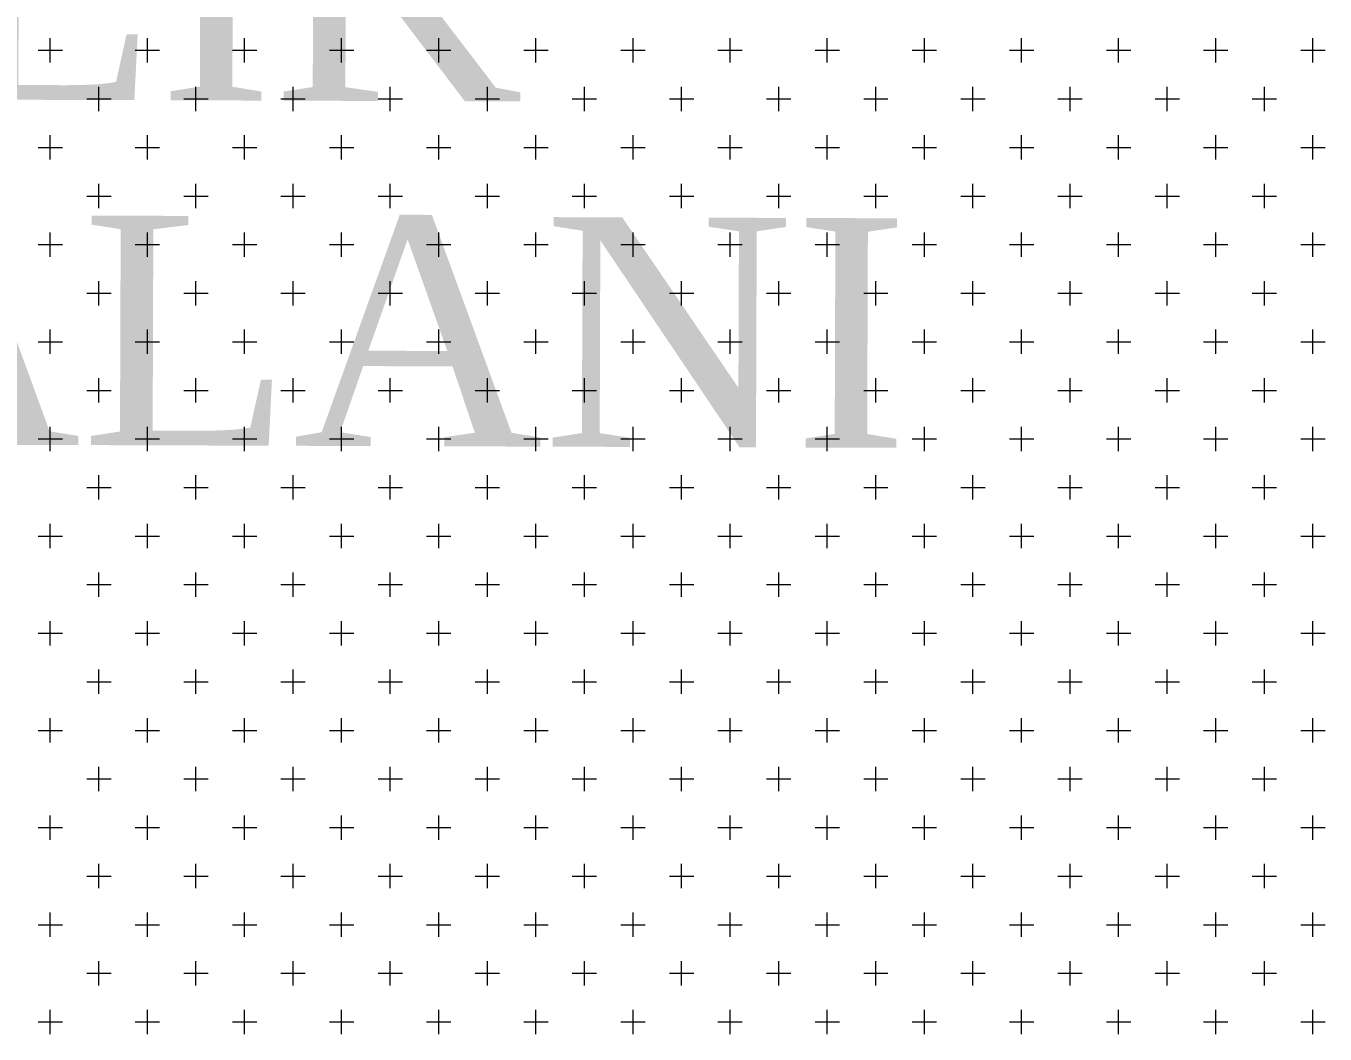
# Model space of a CAD drawing. Header units: metres. Extents: x 476631 to 477421, y 4483749 to 4484052.
# Drawn here: x 477110.9 to 477127.89, y 4483911.37 to 4483924.55 of the extents above; entities that cross this region are included whole.
import ezdxf

# ---------------------------------------------------------------- set-up
doc = ezdxf.new("R2010")
doc.units = ezdxf.units.M
doc.layers.add('PL_SAĞLIK', color=150, linetype='Continuous', lineweight=0)
doc.layers.add('SM_SEMBOL', color=18, linetype='Continuous', lineweight=0)
doc.styles.get("Standard").update_dxf_attribs({"font": 'TimesNewRoman.ttf'})

msp = doc.modelspace()

# ---------------------------------------------------------------- linework, layer by layer
at = {"layer": 'PL_SAĞLIK', "linetype": 'Continuous'}
for p, q in [((477111.219, 4483924.071), (477111.219, 4483924.389)), ((477112.489, 4483924.071), (477112.489, 4483924.389)), ((477113.759, 4483924.071), (477113.759, 4483924.389)), ((477115.029, 4483924.071), (477115.029, 4483924.389)), ((477116.299, 4483924.071), (477116.299, 4483924.389)), ((477117.569, 4483924.071), (477117.569, 4483924.389)), ((477118.839, 4483924.071), (477118.839, 4483924.389)), ((477120.109, 4483924.071), (477120.109, 4483924.389)), ((477121.379, 4483924.071), (477121.379, 4483924.389)), ((477122.649, 4483924.071), (477122.649, 4483924.389)), ((477123.919, 4483924.071), (477123.919, 4483924.389)), ((477125.189, 4483924.071), (477125.189, 4483924.389)), ((477126.459, 4483924.071), (477126.459, 4483924.389)), ((477127.729, 4483924.071), (477127.729, 4483924.389)), ((477111.06, 4483924.23), (477111.378, 4483924.23)), ((477112.33, 4483924.23), (477112.648, 4483924.23)), ((477113.6, 4483924.23), (477113.918, 4483924.23)), ((477114.87, 4483924.23), (477115.188, 4483924.23)), ((477116.14, 4483924.23), (477116.458, 4483924.23)), ((477117.41, 4483924.23), (477117.728, 4483924.23)), ((477118.68, 4483924.23), (477118.998, 4483924.23)), ((477119.95, 4483924.23), (477120.268, 4483924.23)), ((477121.22, 4483924.23), (477121.538, 4483924.23)), ((477122.49, 4483924.23), (477122.808, 4483924.23)), ((477123.76, 4483924.23), (477124.078, 4483924.23)), ((477125.03, 4483924.23), (477125.348, 4483924.23)), ((477126.3, 4483924.23), (477126.618, 4483924.23)), ((477127.57, 4483924.23), (477127.888, 4483924.23)), ((477111.854, 4483923.436), (477111.854, 4483923.754)), ((477113.124, 4483923.436), (477113.124, 4483923.754)), ((477114.394, 4483923.436), (477114.394, 4483923.754)), ((477115.664, 4483923.436), (477115.664, 4483923.754)), ((477116.934, 4483923.436), (477116.934, 4483923.754)), ((477118.204, 4483923.436), (477118.204, 4483923.754)), ((477119.474, 4483923.436), (477119.474, 4483923.754)), ((477120.744, 4483923.436), (477120.744, 4483923.754)), ((477122.014, 4483923.436), (477122.014, 4483923.754)), ((477123.284, 4483923.436), (477123.284, 4483923.754)), ((477124.554, 4483923.436), (477124.554, 4483923.754)), ((477125.824, 4483923.436), (477125.824, 4483923.754)), ((477127.094, 4483923.436), (477127.094, 4483923.754)), ((477111.695, 4483923.595), (477112.013, 4483923.595)), ((477112.965, 4483923.595), (477113.283, 4483923.595)), ((477114.235, 4483923.595), (477114.553, 4483923.595)), ((477115.505, 4483923.595), (477115.823, 4483923.595)), ((477116.775, 4483923.595), (477117.093, 4483923.595)), ((477118.045, 4483923.595), (477118.363, 4483923.595)), ((477119.315, 4483923.595), (477119.633, 4483923.595)), ((477120.585, 4483923.595), (477120.903, 4483923.595)), ((477121.855, 4483923.595), (477122.173, 4483923.595)), ((477123.125, 4483923.595), (477123.443, 4483923.595)), ((477124.395, 4483923.595), (477124.713, 4483923.595)), ((477125.665, 4483923.595), (477125.983, 4483923.595)), ((477126.935, 4483923.595), (477127.253, 4483923.595)), ((477111.219, 4483922.801), (477111.219, 4483923.119)), ((477112.489, 4483922.801), (477112.489, 4483923.119)), ((477113.759, 4483922.801), (477113.759, 4483923.119)), ((477115.029, 4483922.801), (477115.029, 4483923.119)), ((477116.299, 4483922.801), (477116.299, 4483923.119)), ((477117.569, 4483922.801), (477117.569, 4483923.119)), ((477118.839, 4483922.801), (477118.839, 4483923.119)), ((477120.109, 4483922.801), (477120.109, 4483923.119)), ((477121.379, 4483922.801), (477121.379, 4483923.119)), ((477122.649, 4483922.801), (477122.649, 4483923.119)), ((477123.919, 4483922.801), (477123.919, 4483923.119)), ((477125.189, 4483922.801), (477125.189, 4483923.119)), ((477126.459, 4483922.801), (477126.459, 4483923.119)), ((477127.729, 4483922.801), (477127.729, 4483923.119)), ((477111.06, 4483922.96), (477111.378, 4483922.96)), ((477112.33, 4483922.96), (477112.648, 4483922.96)), ((477113.6, 4483922.96), (477113.918, 4483922.96)), ((477114.87, 4483922.96), (477115.188, 4483922.96)), ((477116.14, 4483922.96), (477116.458, 4483922.96)), ((477117.41, 4483922.96), (477117.728, 4483922.96)), ((477118.68, 4483922.96), (477118.998, 4483922.96)), ((477119.95, 4483922.96), (477120.268, 4483922.96)), ((477121.22, 4483922.96), (477121.538, 4483922.96)), ((477122.49, 4483922.96), (477122.808, 4483922.96)), ((477123.76, 4483922.96), (477124.078, 4483922.96)), ((477125.03, 4483922.96), (477125.348, 4483922.96)), ((477126.3, 4483922.96), (477126.618, 4483922.96)), ((477127.57, 4483922.96), (477127.888, 4483922.96)), ((477111.854, 4483922.166), (477111.854, 4483922.484)), ((477113.124, 4483922.166), (477113.124, 4483922.484)), ((477114.394, 4483922.166), (477114.394, 4483922.484)), ((477115.664, 4483922.166), (477115.664, 4483922.484)), ((477116.934, 4483922.166), (477116.934, 4483922.484)), ((477118.204, 4483922.166), (477118.204, 4483922.484)), ((477119.474, 4483922.166), (477119.474, 4483922.484)), ((477120.744, 4483922.166), (477120.744, 4483922.484)), ((477122.014, 4483922.166), (477122.014, 4483922.484)), ((477123.284, 4483922.166), (477123.284, 4483922.484)), ((477124.554, 4483922.166), (477124.554, 4483922.484)), ((477125.824, 4483922.166), (477125.824, 4483922.484)), ((477127.094, 4483922.166), (477127.094, 4483922.484)), ((477111.695, 4483922.325), (477112.013, 4483922.325)), ((477112.965, 4483922.325), (477113.283, 4483922.325)), ((477114.235, 4483922.325), (477114.553, 4483922.325)), ((477115.505, 4483922.325), (477115.823, 4483922.325)), ((477116.775, 4483922.325), (477117.093, 4483922.325)), ((477118.045, 4483922.325), (477118.363, 4483922.325)), ((477119.315, 4483922.325), (477119.633, 4483922.325)), ((477120.585, 4483922.325), (477120.903, 4483922.325)), ((477121.855, 4483922.325), (477122.173, 4483922.325)), ((477123.125, 4483922.325), (477123.443, 4483922.325)), ((477124.395, 4483922.325), (477124.713, 4483922.325)), ((477125.665, 4483922.325), (477125.983, 4483922.325)), ((477126.935, 4483922.325), (477127.253, 4483922.325)), ((477111.219, 4483921.531), (477111.219, 4483921.849)), ((477112.489, 4483921.531), (477112.489, 4483921.849)), ((477113.759, 4483921.531), (477113.759, 4483921.849)), ((477115.029, 4483921.531), (477115.029, 4483921.849)), ((477116.299, 4483921.531), (477116.299, 4483921.849)), ((477117.569, 4483921.531), (477117.569, 4483921.849)), ((477118.839, 4483921.531), (477118.839, 4483921.849)), ((477120.109, 4483921.531), (477120.109, 4483921.849)), ((477121.379, 4483921.531), (477121.379, 4483921.849)), ((477122.649, 4483921.531), (477122.649, 4483921.849)), ((477123.919, 4483921.531), (477123.919, 4483921.849)), ((477125.189, 4483921.531), (477125.189, 4483921.849)), ((477126.459, 4483921.531), (477126.459, 4483921.849)), ((477127.729, 4483921.531), (477127.729, 4483921.849)), ((477111.06, 4483921.69), (477111.378, 4483921.69)), ((477112.33, 4483921.69), (477112.648, 4483921.69)), ((477113.6, 4483921.69), (477113.918, 4483921.69)), ((477114.87, 4483921.69), (477115.188, 4483921.69)), ((477116.14, 4483921.69), (477116.458, 4483921.69)), ((477117.41, 4483921.69), (477117.728, 4483921.69)), ((477118.68, 4483921.69), (477118.998, 4483921.69)), ((477119.95, 4483921.69), (477120.268, 4483921.69)), ((477121.22, 4483921.69), (477121.538, 4483921.69)), ((477122.49, 4483921.69), (477122.808, 4483921.69)), ((477123.76, 4483921.69), (477124.078, 4483921.69)), ((477125.03, 4483921.69), (477125.348, 4483921.69)), ((477126.3, 4483921.69), (477126.618, 4483921.69)), ((477127.57, 4483921.69), (477127.888, 4483921.69)), ((477111.695, 4483921.055), (477112.013, 4483921.055)), ((477111.854, 4483920.896), (477111.854, 4483921.214)), ((477112.965, 4483921.055), (477113.283, 4483921.055)), ((477113.124, 4483920.896), (477113.124, 4483921.214)), ((477114.235, 4483921.055), (477114.553, 4483921.055)), ((477114.394, 4483920.896), (477114.394, 4483921.214)), ((477115.505, 4483921.055), (477115.823, 4483921.055)), ((477115.664, 4483920.896), (477115.664, 4483921.214)), ((477116.775, 4483921.055), (477117.093, 4483921.055)), ((477116.934, 4483920.896), (477116.934, 4483921.214)), ((477118.045, 4483921.055), (477118.363, 4483921.055)), ((477118.204, 4483920.896), (477118.204, 4483921.214)), ((477119.315, 4483921.055), (477119.633, 4483921.055)), ((477119.474, 4483920.896), (477119.474, 4483921.214)), ((477120.585, 4483921.055), (477120.903, 4483921.055)), ((477120.744, 4483920.896), (477120.744, 4483921.214)), ((477121.855, 4483921.055), (477122.173, 4483921.055)), ((477122.014, 4483920.896), (477122.014, 4483921.214)), ((477123.125, 4483921.055), (477123.443, 4483921.055)), ((477123.284, 4483920.896), (477123.284, 4483921.214)), ((477124.395, 4483921.055), (477124.713, 4483921.055)), ((477124.554, 4483920.896), (477124.554, 4483921.214)), ((477125.665, 4483921.055), (477125.983, 4483921.055)), ((477125.824, 4483920.896), (477125.824, 4483921.214)), ((477126.935, 4483921.055), (477127.253, 4483921.055)), ((477127.094, 4483920.896), (477127.094, 4483921.214)), ((477111.219, 4483920.261), (477111.219, 4483920.579)), ((477112.489, 4483920.261), (477112.489, 4483920.579)), ((477113.759, 4483920.261), (477113.759, 4483920.579)), ((477115.029, 4483920.261), (477115.029, 4483920.579)), ((477116.299, 4483920.261), (477116.299, 4483920.579)), ((477117.569, 4483920.261), (477117.569, 4483920.579)), ((477118.839, 4483920.261), (477118.839, 4483920.579)), ((477120.109, 4483920.261), (477120.109, 4483920.579)), ((477121.379, 4483920.261), (477121.379, 4483920.579)), ((477122.649, 4483920.261), (477122.649, 4483920.579)), ((477123.919, 4483920.261), (477123.919, 4483920.579)), ((477125.189, 4483920.261), (477125.189, 4483920.579)), ((477126.459, 4483920.261), (477126.459, 4483920.579)), ((477127.729, 4483920.261), (477127.729, 4483920.579)), ((477111.06, 4483920.42), (477111.378, 4483920.42)), ((477112.33, 4483920.42), (477112.648, 4483920.42)), ((477113.6, 4483920.42), (477113.918, 4483920.42)), ((477114.87, 4483920.42), (477115.188, 4483920.42)), ((477116.14, 4483920.42), (477116.458, 4483920.42)), ((477117.41, 4483920.42), (477117.728, 4483920.42)), ((477118.68, 4483920.42), (477118.998, 4483920.42)), ((477119.95, 4483920.42), (477120.268, 4483920.42)), ((477121.22, 4483920.42), (477121.538, 4483920.42)), ((477122.49, 4483920.42), (477122.808, 4483920.42)), ((477123.76, 4483920.42), (477124.078, 4483920.42)), ((477125.03, 4483920.42), (477125.348, 4483920.42)), ((477126.3, 4483920.42), (477126.618, 4483920.42)), ((477127.57, 4483920.42), (477127.888, 4483920.42)), ((477111.854, 4483919.626), (477111.854, 4483919.944)), ((477113.124, 4483919.626), (477113.124, 4483919.944)), ((477114.394, 4483919.626), (477114.394, 4483919.944)), ((477115.664, 4483919.626), (477115.664, 4483919.944)), ((477116.934, 4483919.626), (477116.934, 4483919.944)), ((477118.204, 4483919.626), (477118.204, 4483919.944)), ((477119.474, 4483919.626), (477119.474, 4483919.944)), ((477120.744, 4483919.626), (477120.744, 4483919.944)), ((477122.014, 4483919.626), (477122.014, 4483919.944)), ((477123.284, 4483919.626), (477123.284, 4483919.944)), ((477124.554, 4483919.626), (477124.554, 4483919.944)), ((477125.824, 4483919.626), (477125.824, 4483919.944)), ((477127.094, 4483919.626), (477127.094, 4483919.944)), ((477111.695, 4483919.785), (477112.013, 4483919.785)), ((477112.965, 4483919.785), (477113.283, 4483919.785)), ((477114.235, 4483919.785), (477114.553, 4483919.785)), ((477115.505, 4483919.785), (477115.823, 4483919.785)), ((477116.775, 4483919.785), (477117.093, 4483919.785)), ((477118.045, 4483919.785), (477118.363, 4483919.785)), ((477119.315, 4483919.785), (477119.633, 4483919.785)), ((477120.585, 4483919.785), (477120.903, 4483919.785)), ((477121.855, 4483919.785), (477122.173, 4483919.785)), ((477123.125, 4483919.785), (477123.443, 4483919.785)), ((477124.395, 4483919.785), (477124.713, 4483919.785)), ((477125.665, 4483919.785), (477125.983, 4483919.785)), ((477126.935, 4483919.785), (477127.253, 4483919.785)), ((477111.219, 4483918.991), (477111.219, 4483919.309)), ((477112.489, 4483918.991), (477112.489, 4483919.309)), ((477113.759, 4483918.991), (477113.759, 4483919.309)), ((477115.029, 4483918.991), (477115.029, 4483919.309)), ((477116.299, 4483918.991), (477116.299, 4483919.309)), ((477117.569, 4483918.991), (477117.569, 4483919.309)), ((477118.839, 4483918.991), (477118.839, 4483919.309)), ((477120.109, 4483918.991), (477120.109, 4483919.309)), ((477121.379, 4483918.991), (477121.379, 4483919.309)), ((477122.649, 4483918.991), (477122.649, 4483919.309)), ((477123.919, 4483918.991), (477123.919, 4483919.309)), ((477125.189, 4483918.991), (477125.189, 4483919.309)), ((477126.459, 4483918.991), (477126.459, 4483919.309)), ((477127.729, 4483918.991), (477127.729, 4483919.309)), ((477111.06, 4483919.15), (477111.378, 4483919.15)), ((477112.33, 4483919.15), (477112.648, 4483919.15)), ((477113.6, 4483919.15), (477113.918, 4483919.15)), ((477114.87, 4483919.15), (477115.188, 4483919.15)), ((477116.14, 4483919.15), (477116.458, 4483919.15)), ((477117.41, 4483919.15), (477117.728, 4483919.15)), ((477118.68, 4483919.15), (477118.998, 4483919.15)), ((477119.95, 4483919.15), (477120.268, 4483919.15)), ((477121.22, 4483919.15), (477121.538, 4483919.15)), ((477122.49, 4483919.15), (477122.808, 4483919.15)), ((477123.76, 4483919.15), (477124.078, 4483919.15)), ((477125.03, 4483919.15), (477125.348, 4483919.15)), ((477126.3, 4483919.15), (477126.618, 4483919.15)), ((477127.57, 4483919.15), (477127.888, 4483919.15)), ((477111.695, 4483918.515), (477112.013, 4483918.515)), ((477111.854, 4483918.356), (477111.854, 4483918.674)), ((477112.965, 4483918.515), (477113.283, 4483918.515)), ((477113.124, 4483918.356), (477113.124, 4483918.674)), ((477114.235, 4483918.515), (477114.553, 4483918.515)), ((477114.394, 4483918.356), (477114.394, 4483918.674)), ((477115.505, 4483918.515), (477115.823, 4483918.515)), ((477115.664, 4483918.356), (477115.664, 4483918.674)), ((477116.775, 4483918.515), (477117.093, 4483918.515)), ((477116.934, 4483918.356), (477116.934, 4483918.674)), ((477118.045, 4483918.515), (477118.363, 4483918.515)), ((477118.204, 4483918.356), (477118.204, 4483918.674)), ((477119.315, 4483918.515), (477119.633, 4483918.515)), ((477119.474, 4483918.356), (477119.474, 4483918.674)), ((477120.585, 4483918.515), (477120.903, 4483918.515)), ((477120.744, 4483918.356), (477120.744, 4483918.674)), ((477121.855, 4483918.515), (477122.173, 4483918.515)), ((477122.014, 4483918.356), (477122.014, 4483918.674)), ((477123.125, 4483918.515), (477123.443, 4483918.515)), ((477123.284, 4483918.356), (477123.284, 4483918.674)), ((477124.395, 4483918.515), (477124.713, 4483918.515)), ((477124.554, 4483918.356), (477124.554, 4483918.674)), ((477125.665, 4483918.515), (477125.983, 4483918.515)), ((477125.824, 4483918.356), (477125.824, 4483918.674)), ((477126.935, 4483918.515), (477127.253, 4483918.515)), ((477127.094, 4483918.356), (477127.094, 4483918.674)), ((477111.219, 4483917.721), (477111.219, 4483918.039)), ((477112.489, 4483917.721), (477112.489, 4483918.039)), ((477113.759, 4483917.721), (477113.759, 4483918.039)), ((477115.029, 4483917.721), (477115.029, 4483918.039)), ((477116.299, 4483917.721), (477116.299, 4483918.039)), ((477117.569, 4483917.721), (477117.569, 4483918.039)), ((477118.839, 4483917.721), (477118.839, 4483918.039)), ((477120.109, 4483917.721), (477120.109, 4483918.039)), ((477121.379, 4483917.721), (477121.379, 4483918.039)), ((477122.649, 4483917.721), (477122.649, 4483918.039)), ((477123.919, 4483917.721), (477123.919, 4483918.039)), ((477125.189, 4483917.721), (477125.189, 4483918.039)), ((477126.459, 4483917.721), (477126.459, 4483918.039)), ((477127.729, 4483917.721), (477127.729, 4483918.039)), ((477111.06, 4483917.88), (477111.378, 4483917.88)), ((477112.33, 4483917.88), (477112.648, 4483917.88)), ((477113.6, 4483917.88), (477113.918, 4483917.88)), ((477114.87, 4483917.88), (477115.188, 4483917.88)), ((477116.14, 4483917.88), (477116.458, 4483917.88)), ((477117.41, 4483917.88), (477117.728, 4483917.88)), ((477118.68, 4483917.88), (477118.998, 4483917.88)), ((477119.95, 4483917.88), (477120.268, 4483917.88)), ((477121.22, 4483917.88), (477121.538, 4483917.88)), ((477122.49, 4483917.88), (477122.808, 4483917.88)), ((477123.76, 4483917.88), (477124.078, 4483917.88)), ((477125.03, 4483917.88), (477125.348, 4483917.88)), ((477126.3, 4483917.88), (477126.618, 4483917.88)), ((477127.57, 4483917.88), (477127.888, 4483917.88)), ((477111.854, 4483917.086), (477111.854, 4483917.404)), ((477113.124, 4483917.086), (477113.124, 4483917.404)), ((477114.394, 4483917.086), (477114.394, 4483917.404)), ((477115.664, 4483917.086), (477115.664, 4483917.404)), ((477116.934, 4483917.086), (477116.934, 4483917.404)), ((477118.204, 4483917.086), (477118.204, 4483917.404)), ((477119.474, 4483917.086), (477119.474, 4483917.404)), ((477120.744, 4483917.086), (477120.744, 4483917.404)), ((477122.014, 4483917.086), (477122.014, 4483917.404)), ((477123.284, 4483917.086), (477123.284, 4483917.404)), ((477124.554, 4483917.086), (477124.554, 4483917.404)), ((477125.824, 4483917.086), (477125.824, 4483917.404)), ((477127.094, 4483917.086), (477127.094, 4483917.404)), ((477111.695, 4483917.245), (477112.013, 4483917.245)), ((477112.965, 4483917.245), (477113.283, 4483917.245)), ((477114.235, 4483917.245), (477114.553, 4483917.245)), ((477115.505, 4483917.245), (477115.823, 4483917.245)), ((477116.775, 4483917.245), (477117.093, 4483917.245)), ((477118.045, 4483917.245), (477118.363, 4483917.245)), ((477119.315, 4483917.245), (477119.633, 4483917.245)), ((477120.585, 4483917.245), (477120.903, 4483917.245)), ((477121.855, 4483917.245), (477122.173, 4483917.245)), ((477123.125, 4483917.245), (477123.443, 4483917.245)), ((477124.395, 4483917.245), (477124.713, 4483917.245)), ((477125.665, 4483917.245), (477125.983, 4483917.245)), ((477126.935, 4483917.245), (477127.253, 4483917.245)), ((477111.219, 4483916.451), (477111.219, 4483916.769)), ((477112.489, 4483916.451), (477112.489, 4483916.769)), ((477113.759, 4483916.451), (477113.759, 4483916.769)), ((477115.029, 4483916.451), (477115.029, 4483916.769)), ((477116.299, 4483916.451), (477116.299, 4483916.769)), ((477117.569, 4483916.451), (477117.569, 4483916.769)), ((477118.839, 4483916.451), (477118.839, 4483916.769)), ((477120.109, 4483916.451), (477120.109, 4483916.769)), ((477121.379, 4483916.451), (477121.379, 4483916.769)), ((477122.649, 4483916.451), (477122.649, 4483916.769)), ((477123.919, 4483916.451), (477123.919, 4483916.769)), ((477125.189, 4483916.451), (477125.189, 4483916.769)), ((477126.459, 4483916.451), (477126.459, 4483916.769)), ((477127.729, 4483916.451), (477127.729, 4483916.769)), ((477111.06, 4483916.61), (477111.378, 4483916.61)), ((477112.33, 4483916.61), (477112.648, 4483916.61)), ((477113.6, 4483916.61), (477113.918, 4483916.61)), ((477114.87, 4483916.61), (477115.188, 4483916.61)), ((477116.14, 4483916.61), (477116.458, 4483916.61)), ((477117.41, 4483916.61), (477117.728, 4483916.61)), ((477118.68, 4483916.61), (477118.998, 4483916.61)), ((477119.95, 4483916.61), (477120.268, 4483916.61)), ((477121.22, 4483916.61), (477121.538, 4483916.61)), ((477122.49, 4483916.61), (477122.808, 4483916.61)), ((477123.76, 4483916.61), (477124.078, 4483916.61)), ((477125.03, 4483916.61), (477125.348, 4483916.61)), ((477126.3, 4483916.61), (477126.618, 4483916.61)), ((477127.57, 4483916.61), (477127.888, 4483916.61)), ((477111.854, 4483915.816), (477111.854, 4483916.134)), ((477113.124, 4483915.816), (477113.124, 4483916.134)), ((477114.394, 4483915.816), (477114.394, 4483916.134)), ((477115.664, 4483915.816), (477115.664, 4483916.134)), ((477116.934, 4483915.816), (477116.934, 4483916.134)), ((477118.204, 4483915.816), (477118.204, 4483916.134)), ((477119.474, 4483915.816), (477119.474, 4483916.134)), ((477120.744, 4483915.816), (477120.744, 4483916.134)), ((477122.014, 4483915.816), (477122.014, 4483916.134)), ((477123.284, 4483915.816), (477123.284, 4483916.134)), ((477124.554, 4483915.816), (477124.554, 4483916.134)), ((477125.824, 4483915.816), (477125.824, 4483916.134)), ((477127.094, 4483915.816), (477127.094, 4483916.134)), ((477111.695, 4483915.975), (477112.013, 4483915.975)), ((477112.965, 4483915.975), (477113.283, 4483915.975)), ((477114.235, 4483915.975), (477114.553, 4483915.975)), ((477115.505, 4483915.975), (477115.823, 4483915.975)), ((477116.775, 4483915.975), (477117.093, 4483915.975)), ((477118.045, 4483915.975), (477118.363, 4483915.975)), ((477119.315, 4483915.975), (477119.633, 4483915.975)), ((477120.585, 4483915.975), (477120.903, 4483915.975)), ((477121.855, 4483915.975), (477122.173, 4483915.975)), ((477123.125, 4483915.975), (477123.443, 4483915.975)), ((477124.395, 4483915.975), (477124.713, 4483915.975)), ((477125.665, 4483915.975), (477125.983, 4483915.975)), ((477126.935, 4483915.975), (477127.253, 4483915.975)), ((477111.219, 4483915.181), (477111.219, 4483915.499)), ((477112.489, 4483915.181), (477112.489, 4483915.499)), ((477113.759, 4483915.181), (477113.759, 4483915.499)), ((477115.029, 4483915.181), (477115.029, 4483915.499)), ((477116.299, 4483915.181), (477116.299, 4483915.499)), ((477117.569, 4483915.181), (477117.569, 4483915.499)), ((477118.839, 4483915.181), (477118.839, 4483915.499)), ((477120.109, 4483915.181), (477120.109, 4483915.499)), ((477121.379, 4483915.181), (477121.379, 4483915.499)), ((477122.649, 4483915.181), (477122.649, 4483915.499)), ((477123.919, 4483915.181), (477123.919, 4483915.499)), ((477125.189, 4483915.181), (477125.189, 4483915.499)), ((477126.459, 4483915.181), (477126.459, 4483915.499)), ((477127.729, 4483915.181), (477127.729, 4483915.499)), ((477111.06, 4483915.34), (477111.378, 4483915.34)), ((477112.33, 4483915.34), (477112.648, 4483915.34)), ((477113.6, 4483915.34), (477113.918, 4483915.34)), ((477114.87, 4483915.34), (477115.188, 4483915.34)), ((477116.14, 4483915.34), (477116.458, 4483915.34)), ((477117.41, 4483915.34), (477117.728, 4483915.34)), ((477118.68, 4483915.34), (477118.998, 4483915.34)), ((477119.95, 4483915.34), (477120.268, 4483915.34)), ((477121.22, 4483915.34), (477121.538, 4483915.34)), ((477122.49, 4483915.34), (477122.808, 4483915.34)), ((477123.76, 4483915.34), (477124.078, 4483915.34)), ((477125.03, 4483915.34), (477125.348, 4483915.34)), ((477126.3, 4483915.34), (477126.618, 4483915.34)), ((477127.57, 4483915.34), (477127.888, 4483915.34)), ((477111.854, 4483914.546), (477111.854, 4483914.864)), ((477113.124, 4483914.546), (477113.124, 4483914.864)), ((477114.394, 4483914.546), (477114.394, 4483914.864)), ((477115.664, 4483914.546), (477115.664, 4483914.864)), ((477116.934, 4483914.546), (477116.934, 4483914.864)), ((477118.204, 4483914.546), (477118.204, 4483914.864)), ((477119.474, 4483914.546), (477119.474, 4483914.864)), ((477120.744, 4483914.546), (477120.744, 4483914.864)), ((477122.014, 4483914.546), (477122.014, 4483914.864)), ((477123.284, 4483914.546), (477123.284, 4483914.864)), ((477124.554, 4483914.546), (477124.554, 4483914.864)), ((477125.824, 4483914.546), (477125.824, 4483914.864)), ((477127.094, 4483914.546), (477127.094, 4483914.864)), ((477111.695, 4483914.705), (477112.013, 4483914.705)), ((477112.965, 4483914.705), (477113.283, 4483914.705)), ((477114.235, 4483914.705), (477114.553, 4483914.705)), ((477115.505, 4483914.705), (477115.823, 4483914.705)), ((477116.775, 4483914.705), (477117.093, 4483914.705)), ((477118.045, 4483914.705), (477118.363, 4483914.705)), ((477119.315, 4483914.705), (477119.633, 4483914.705)), ((477120.585, 4483914.705), (477120.903, 4483914.705)), ((477121.855, 4483914.705), (477122.173, 4483914.705)), ((477123.125, 4483914.705), (477123.443, 4483914.705)), ((477124.395, 4483914.705), (477124.713, 4483914.705)), ((477125.665, 4483914.705), (477125.983, 4483914.705)), ((477126.935, 4483914.705), (477127.253, 4483914.705)), ((477111.219, 4483913.911), (477111.219, 4483914.229)), ((477112.489, 4483913.911), (477112.489, 4483914.229)), ((477113.759, 4483913.911), (477113.759, 4483914.229)), ((477115.029, 4483913.911), (477115.029, 4483914.229)), ((477116.299, 4483913.911), (477116.299, 4483914.229)), ((477117.569, 4483913.911), (477117.569, 4483914.229)), ((477118.839, 4483913.911), (477118.839, 4483914.229)), ((477120.109, 4483913.911), (477120.109, 4483914.229)), ((477121.379, 4483913.911), (477121.379, 4483914.229)), ((477122.649, 4483913.911), (477122.649, 4483914.229)), ((477123.919, 4483913.911), (477123.919, 4483914.229)), ((477125.189, 4483913.911), (477125.189, 4483914.229)), ((477126.459, 4483913.911), (477126.459, 4483914.229)), ((477127.729, 4483913.911), (477127.729, 4483914.229)), ((477111.06, 4483914.07), (477111.378, 4483914.07)), ((477112.33, 4483914.07), (477112.648, 4483914.07)), ((477113.6, 4483914.07), (477113.918, 4483914.07)), ((477114.87, 4483914.07), (477115.188, 4483914.07)), ((477116.14, 4483914.07), (477116.458, 4483914.07)), ((477117.41, 4483914.07), (477117.728, 4483914.07)), ((477118.68, 4483914.07), (477118.998, 4483914.07)), ((477119.95, 4483914.07), (477120.268, 4483914.07)), ((477121.22, 4483914.07), (477121.538, 4483914.07)), ((477122.49, 4483914.07), (477122.808, 4483914.07)), ((477123.76, 4483914.07), (477124.078, 4483914.07)), ((477125.03, 4483914.07), (477125.348, 4483914.07)), ((477126.3, 4483914.07), (477126.618, 4483914.07)), ((477127.57, 4483914.07), (477127.888, 4483914.07)), ((477111.854, 4483913.276), (477111.854, 4483913.594)), ((477113.124, 4483913.276), (477113.124, 4483913.594)), ((477114.394, 4483913.276), (477114.394, 4483913.594)), ((477115.664, 4483913.276), (477115.664, 4483913.594)), ((477116.934, 4483913.276), (477116.934, 4483913.594)), ((477118.204, 4483913.276), (477118.204, 4483913.594)), ((477119.474, 4483913.276), (477119.474, 4483913.594)), ((477120.744, 4483913.276), (477120.744, 4483913.594)), ((477122.014, 4483913.276), (477122.014, 4483913.594)), ((477123.284, 4483913.276), (477123.284, 4483913.594)), ((477124.554, 4483913.276), (477124.554, 4483913.594)), ((477125.824, 4483913.276), (477125.824, 4483913.594)), ((477127.094, 4483913.276), (477127.094, 4483913.594)), ((477111.695, 4483913.435), (477112.013, 4483913.435)), ((477112.965, 4483913.435), (477113.283, 4483913.435)), ((477114.235, 4483913.435), (477114.553, 4483913.435)), ((477115.505, 4483913.435), (477115.823, 4483913.435)), ((477116.775, 4483913.435), (477117.093, 4483913.435)), ((477118.045, 4483913.435), (477118.363, 4483913.435)), ((477119.315, 4483913.435), (477119.633, 4483913.435)), ((477120.585, 4483913.435), (477120.903, 4483913.435)), ((477121.855, 4483913.435), (477122.173, 4483913.435)), ((477123.125, 4483913.435), (477123.443, 4483913.435)), ((477124.395, 4483913.435), (477124.713, 4483913.435)), ((477125.665, 4483913.435), (477125.983, 4483913.435)), ((477126.935, 4483913.435), (477127.253, 4483913.435)), ((477111.219, 4483912.641), (477111.219, 4483912.959)), ((477112.489, 4483912.641), (477112.489, 4483912.959)), ((477113.759, 4483912.641), (477113.759, 4483912.959)), ((477115.029, 4483912.641), (477115.029, 4483912.959)), ((477116.299, 4483912.641), (477116.299, 4483912.959)), ((477117.569, 4483912.641), (477117.569, 4483912.959)), ((477118.839, 4483912.641), (477118.839, 4483912.959)), ((477120.109, 4483912.641), (477120.109, 4483912.959)), ((477121.379, 4483912.641), (477121.379, 4483912.959)), ((477122.649, 4483912.641), (477122.649, 4483912.959)), ((477123.919, 4483912.641), (477123.919, 4483912.959)), ((477125.189, 4483912.641), (477125.189, 4483912.959)), ((477126.459, 4483912.641), (477126.459, 4483912.959)), ((477127.729, 4483912.641), (477127.729, 4483912.959)), ((477111.06, 4483912.8), (477111.378, 4483912.8)), ((477112.33, 4483912.8), (477112.648, 4483912.8)), ((477113.6, 4483912.8), (477113.918, 4483912.8)), ((477114.87, 4483912.8), (477115.188, 4483912.8)), ((477116.14, 4483912.8), (477116.458, 4483912.8)), ((477117.41, 4483912.8), (477117.728, 4483912.8)), ((477118.68, 4483912.8), (477118.998, 4483912.8)), ((477119.95, 4483912.8), (477120.268, 4483912.8)), ((477121.22, 4483912.8), (477121.538, 4483912.8)), ((477122.49, 4483912.8), (477122.808, 4483912.8)), ((477123.76, 4483912.8), (477124.078, 4483912.8)), ((477125.03, 4483912.8), (477125.348, 4483912.8)), ((477126.3, 4483912.8), (477126.618, 4483912.8)), ((477127.57, 4483912.8), (477127.888, 4483912.8)), ((477111.854, 4483912.006), (477111.854, 4483912.324)), ((477113.124, 4483912.006), (477113.124, 4483912.324)), ((477114.394, 4483912.006), (477114.394, 4483912.324)), ((477115.664, 4483912.006), (477115.664, 4483912.324)), ((477116.934, 4483912.006), (477116.934, 4483912.324)), ((477118.204, 4483912.006), (477118.204, 4483912.324)), ((477119.474, 4483912.006), (477119.474, 4483912.324)), ((477120.744, 4483912.006), (477120.744, 4483912.324)), ((477122.014, 4483912.006), (477122.014, 4483912.324)), ((477123.284, 4483912.006), (477123.284, 4483912.324)), ((477124.554, 4483912.006), (477124.554, 4483912.324)), ((477125.824, 4483912.006), (477125.824, 4483912.324)), ((477127.094, 4483912.006), (477127.094, 4483912.324)), ((477111.695, 4483912.165), (477112.013, 4483912.165)), ((477112.965, 4483912.165), (477113.283, 4483912.165)), ((477114.235, 4483912.165), (477114.553, 4483912.165)), ((477115.505, 4483912.165), (477115.823, 4483912.165)), ((477116.775, 4483912.165), (477117.093, 4483912.165)), ((477118.045, 4483912.165), (477118.363, 4483912.165)), ((477119.315, 4483912.165), (477119.633, 4483912.165)), ((477120.585, 4483912.165), (477120.903, 4483912.165)), ((477121.855, 4483912.165), (477122.173, 4483912.165)), ((477123.125, 4483912.165), (477123.443, 4483912.165)), ((477124.395, 4483912.165), (477124.713, 4483912.165)), ((477125.665, 4483912.165), (477125.983, 4483912.165)), ((477126.935, 4483912.165), (477127.253, 4483912.165)), ((477111.219, 4483911.371), (477111.219, 4483911.689)), ((477112.489, 4483911.371), (477112.489, 4483911.689)), ((477113.759, 4483911.371), (477113.759, 4483911.689)), ((477115.029, 4483911.371), (477115.029, 4483911.689)), ((477116.299, 4483911.371), (477116.299, 4483911.689)), ((477117.569, 4483911.371), (477117.569, 4483911.689)), ((477118.839, 4483911.371), (477118.839, 4483911.689)), ((477120.109, 4483911.371), (477120.109, 4483911.689)), ((477121.379, 4483911.371), (477121.379, 4483911.689)), ((477122.649, 4483911.371), (477122.649, 4483911.689)), ((477123.919, 4483911.371), (477123.919, 4483911.689)), ((477125.189, 4483911.371), (477125.189, 4483911.689)), ((477126.459, 4483911.371), (477126.459, 4483911.689)), ((477127.729, 4483911.371), (477127.729, 4483911.689)), ((477111.06, 4483911.53), (477111.378, 4483911.53)), ((477112.33, 4483911.53), (477112.648, 4483911.53)), ((477113.6, 4483911.53), (477113.918, 4483911.53)), ((477114.87, 4483911.53), (477115.188, 4483911.53)), ((477116.14, 4483911.53), (477116.458, 4483911.53)), ((477117.41, 4483911.53), (477117.728, 4483911.53)), ((477118.68, 4483911.53), (477118.998, 4483911.53)), ((477119.95, 4483911.53), (477120.268, 4483911.53)), ((477121.22, 4483911.53), (477121.538, 4483911.53)), ((477122.49, 4483911.53), (477122.808, 4483911.53)), ((477123.76, 4483911.53), (477124.078, 4483911.53)), ((477125.03, 4483911.53), (477125.348, 4483911.53)), ((477126.3, 4483911.53), (477126.618, 4483911.53)), ((477127.57, 4483911.53), (477127.888, 4483911.53))]:
    msp.add_line(p, q, dxfattribs=at)

# ---------------------------------------------------------------- texts
at = {"layer": 'SM_SEMBOL', "lineweight": 0}
for s, p in [('SAGLIK ', (477100.798, 4483923.617)), ('TESIS ALANI', (477095.129, 4483919.125))]:
    msp.add_text(s, height=3, rotation=359.8073, dxfattribs=at).set_placement(p)

doc.saveas('drawing.dxf')
